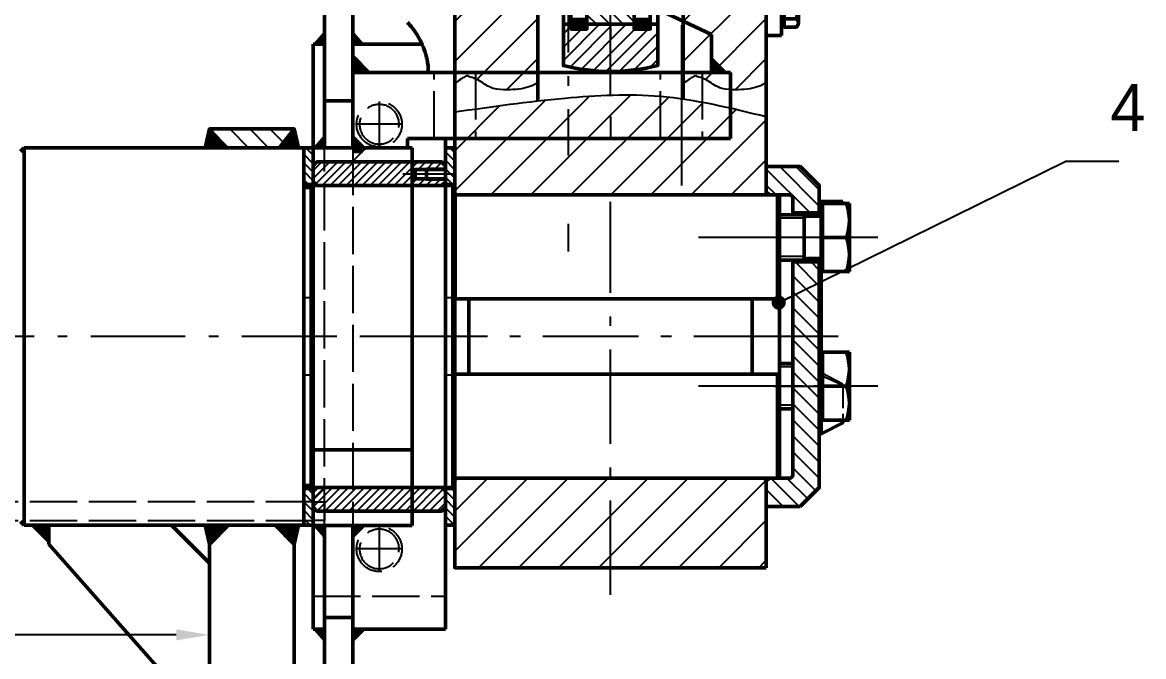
# Model space of a CAD drawing. Extents: x 0 to 5945, y 0 to 4205.
# Drawn here: x 1743 to 2337, y 2019 to 2355 of the extents above; entities that cross this region are included whole.
import ezdxf

# ---------------------------------------------------------------- set-up
doc = ezdxf.new("R2010")
doc.units = 0
doc.header["$LTSCALE"] = 5
for name, pattern in [('CENTER', [16, 10, -2.5, 1, -2.5]), ('CENTER2', [8, 5, -1.25, 0.5, -1.25]), ('DASHED', [6.25, 5, -1.25]), ('DASHED2', [3.1, 2.5, -0.6])]:
    doc.linetypes.add(name, pattern=pattern)
doc.layers.get('0').update_dxf_attribs({"color": 4, "linetype": 'CONTINUOUS', "lineweight": 50})
doc.layers.get('Defpoints').update_dxf_attribs({"linetype": 'CONTINUOUS'})
for name, color, linetype, lineweight in [('1', 4, 'CONTINUOUS', 50), ('3', 7, 'DASHED', 25), ('3A', 7, 'DASHED2', 25), ('4', 7, 'CONTINUOUS', 25), ('5', 7, 'CONTINUOUS', 25), ('7', 2, 'CENTER', 25), ('7A', 2, 'CENTER2', 25), ('8', 7, 'CONTINUOUS', 25)]:
    doc.layers.add(name, color=color, linetype=linetype, lineweight=lineweight)
doc.styles.get("Standard").update_dxf_attribs({"font": 'bgdx.shx', "bigfont": 'bghzdx.shx'})
doc.dimstyles.new('GEN-ISO', dxfattribs={"dimscale": 5, "dimtxt": 3.5, "dimasz": 3.5, "dimexe": 2, "dimexo": 0, "dimgap": 1.6, "dimtad": 1, "dimdec": 3, "dimzin": 9, "dimdsep": 46, "dimtxsty": 'Standard', "dimcen": 0, "dimclrd": 256, "dimclre": 256, "dimclrt": 3, "dimadec": 0, "dimazin": 2, "dimtp": 0.1, "dimtm": 0.1, "dimtfac": 0.71, "dimtdec": 3, "dimtmove": 0, "dimatfit": 3, "dimfxl": 0, "dimtzin": 9, "dimlwd": -1, "dimlwe": -1, "dimarcsym": 0})
doc.dimstyles.new('GEN-ISO$7', dxfattribs={"dimscale": 5, "dimtxt": 5, "dimasz": 1.5, "dimexe": 2, "dimexo": 0, "dimgap": 1.6, "dimtad": 1, "dimdec": 3, "dimzin": 9, "dimdsep": 46, "dimtxsty": 'Standard', "dimcen": 0, "dimclrd": 256, "dimclre": 256, "dimclrt": 4, "dimadec": 0, "dimazin": 2, "dimtp": 0.1, "dimtm": 0.1, "dimtfac": 0.71, "dimtdec": 3, "dimtmove": 0, "dimatfit": 3, "dimldrblk": 'DOT', "dimfxl": 0, "dimtzin": 9, "dimlwd": -1, "dimlwe": -1, "dimarcsym": 0})

# ---------------------------------------------------------------- blocks, each defined once
blk = doc.blocks.new('_Dot')
at = {"color": 0, "linetype": 'ByBlock', "lineweight": -2}
blk.add_line((-0.5, 0), (-1, 0), dxfattribs=at)
at = {"color": 0, "linetype": 'ByBlock', "const_width": 0.5}
blk.add_lwpolyline([(-0.25, 0, 1), (0.25, 0, 1)], format="xyb", close=True, dxfattribs=at)
blk = doc.blocks.new('*D18')
at = {"layer": '5'}
for p, q in [((551.8, 2037.72), (551.8, 2020.98)), ((1841.8, 2037.72), (1841.8, 2020.98)), ((1824.3, 2030.98), (569.3, 2030.98))]:
    blk.add_line(p, q, dxfattribs=at)
for points in [[(569.3, 2033.9), (569.3, 2028.07), (551.8, 2030.98)], [(1824.3, 2033.9), (1824.3, 2028.07), (1841.8, 2030.98)]]:
    blk.add_solid(points, dxfattribs=at)
at = {"layer": 'Defpoints', "color": 0}
for p in [(551.8, 2037.72), (1841.8, 2037.72), (551.8, 2030.98)]:
    blk.add_point(p, dxfattribs=at)
at = {"layer": '5', "color": 3, "insert": (1235.64, 2047.73), "char_height": 17.5, "attachment_point": 5}
blk.add_mtext('1290', dxfattribs=at)
blk = doc.blocks.new('*X282')
at = {"layer": '8', "lineweight": 25}
for p, q in [((-10.56, 78.18), (10.3, 99.04)), ((1.81, 99.04), (-10.56, 86.67)), ((17.44, 97.7), (-5.72, 74.54)), ((12.27, 84.04), (17.44, 89.21)), ((2.77, 74.54), (3.44, 75.21)), ((2.22, 48.54), (-10.56, 35.75)), ((-10.56, 44.24), (-6.26, 48.54)), ((-10.56, 27.27), (3.44, 41.27)), ((3.44, 32.78), (-10.56, 18.78)), ((-10.56, 10.3), (3.44, 24.3)), ((3.44, 15.81), (-10.56, 1.81)), ((-10.56, -6.67), (3.44, 7.33)), ((3.44, -1.16), (-10.56, -15.16)), ((-10.56, -23.64), (3.44, -9.64)), ((3.44, -18.13), (-10.56, -32.13)), ((-10.56, -40.61), (3.44, -26.61)), ((3.44, -35.1), (-10.56, -49.1)), ((-10.56, -57.58), (3.44, -43.58)), ((3.44, -52.07), (-10.56, -66.07)), ((-8.77, -72.76), (3.44, -60.55)), ((6.52, -65.96), (-4.52, -77)), ((0, -80.96), (15, -65.96)), ((17.44, -72.01), (8.49, -80.96)), ((16.97, -80.96), (17.44, -80.49))]:
    blk.add_line(p, q, dxfattribs=at)
blk = doc.blocks.new('643_Ss')
at = {"layer": '1'}
for p, q in [((18, 166.6), (18, 165)), ((18, 15), (18, 13.4))]:
    blk.add_line(p, q, dxfattribs=at)
for points in [[(-10, 153.688101), (-10, 170), (0, 180), (18, 180), (18, 166.6), (16.4, 165), (5.6, 165, 0.4142135624), (4, 163.4), (4, 154.5, 0.4142135624)], [(4, 130.5), (4, 16.6, 0.4142135624), (5.6, 15), (16.4, 15), (18, 13.4), (18, 0), (0, 0)]]:
    blk.add_lwpolyline(points, format="xyb", dxfattribs=at)
for points in [[(-10, 155.5), (-10, 153.688101)], [(4, 154.5), (4, 155.5), (-10, 155.5)], [(-10, 131.311899), (-10, 129.5), (4, 129.5), (4, 130.5)], [(0, 0), (-10, 10), (-10, 131.311899)]]:
    blk.add_lwpolyline(points, dxfattribs=at)
at = {"layer": '7', "flags": 128}
for points in [[(-20, 142.5), (-10, 142.5), (4, 142.5), (14, 142.5)], [(-20, 90), (-10, 90), (18, 90), (28, 90)], [(14, 63.75), (4, 63.75), (-10, 63.75), (-20, 63.75)]]:
    blk.add_lwpolyline(points, dxfattribs=at)
at = {"layer": '8'}
blk.add_blockref('*X282', (0.561375, 80.960708), dxfattribs=at)
blk = doc.blocks.new('6kt-schr-N24x50-S2')
at = {"layer": '1'}
for p, q in [((-15, -18), (-15, 18)), ((-0.8, 18), (-15, 18)), ((-0.8, 16.6), (-0.8, 18)), ((-0.8, -16.6), (-0.8, 16.6)), ((-0.8, 16.6), (0, 16.6)), ((0, 16.6), (0, 11.19)), ((15, 12), (22, 12)), ((0, 11.19), (0, -11.19)), ((-13.39, 0), (-0.8, 0)), ((0, -11.19), (0, -16.6)), ((-0.8, -18), (-0.8, -16.6)), ((-0.8, -16.6), (0, -16.6)), ((15, -12), (22, -12)), ((-0.8, -18), (-15, -18))]:
    blk.add_line(p, q, dxfattribs=at)
for centre in [(10.95, 9), (10.95, -9)]:
    blk.add_arc(centre, 25.95, 159.70545, 200.29455, dxfattribs=at)
at = {"layer": '4'}
for p, q in [((15, 10.16), (22, 10.16)), ((15, -10.16), (22, -10.16))]:
    blk.add_line(p, q, dxfattribs=at)
at = {"layer": '7A'}
blk.add_line((-30, 0), (65, 0), dxfattribs=at)
blk = doc.blocks.new('22107644-S1')
at = {"layer": '8'}
h = blk.add_hatch(dxfattribs=at)
h.set_pattern_fill('_USER', color=256, angle=405, style=0, pattern_type=0)
h.set_pattern_definition([(45, (3461.5838, -3128.5442), (-0.70710678, 0.70710678), [])])
h.paths.add_polyline_path([(-19, 0), (-19, -12.5), (-18, -12.5), (-18, -1), (-13, -1), (-13, 0)])
h.paths.add_polyline_path([(13, 0), (13, -1), (73.15, -1), (72.7, 0), (72.2, 0)])
h.paths.add_polyline_path([(72.7, 0), (73.15, -1), (104, -1), (104, 0)])
at = {"layer": '1'}
for p, q in [((-13, 0), (-13, -1)), ((13, 0), (13, -1))]:
    blk.add_line(p, q, dxfattribs=at)
for points in [[(-19, -12.5), (-19, 0), (-11.19, 0)], [(11.19, 0), (72.2, 0)], [(96.75, -12.5), (98.21, -12.5), (104, -1), (104, 0), (72.2, 0)], [(104, -1), (-18, -1), (-18, -12.5), (-19, -12.5)]]:
    blk.add_lwpolyline(points, dxfattribs=at)
at = {"layer": '3A'}
for points in [[(72.7, 0), (78.29, -12.5), (77.79, -12.5), (71.7, -1)], [(78.04, -12.5), (96.75, -12.5)]]:
    blk.add_lwpolyline(points, dxfattribs=at)
blk = doc.blocks.new('6kt-schr-N24x50-S1')
at = {"layer": '1'}
for p, q in [((-15, -18), (-15, 18)), ((-0.8, 18), (-15, 18)), ((-0.8, 16.6), (-0.8, 18)), ((-0.8, -16.6), (-0.8, 16.6)), ((-0.8, 16.6), (0, 16.6)), ((0, 16.6), (0, 11.19)), ((9, 12), (7.16, 11.19)), ((9, -12), (9, 12)), ((9, 12), (22, 12)), ((0, 11.19), (0, -11.19)), ((0, 11.19), (7.16, 11.19)), ((-13.39, 0), (-0.8, 0)), ((0, -11.19), (7.16, -11.19)), ((0, -11.19), (0, -16.6)), ((9, -12), (7.16, -11.19)), ((-0.8, -18), (-0.8, -16.6)), ((-0.8, -16.6), (0, -16.6)), ((9, -12), (22, -12)), ((-0.8, -18), (-15, -18))]:
    blk.add_line(p, q, dxfattribs=at)
for centre in [(10.95, 9), (10.95, -9)]:
    blk.add_arc(centre, 25.95, 159.70545, 200.29455, dxfattribs=at)
at = {"layer": '4'}
for p, q in [((9, 10.16), (7.16, 11.19)), ((9, 10.16), (22, 10.16)), ((9, -10.16), (7.16, -11.19)), ((9, -10.16), (22, -10.16))]:
    blk.add_line(p, q, dxfattribs=at)
at = {"layer": '7A'}
blk.add_line((-30, 0), (65, 0), dxfattribs=at)
blk = doc.blocks.new('*X278')
at = {"layer": '8', "lineweight": 25}
for p, q in [((-26.281875, 5.5375), (-9.741875, 22.0775)), ((11.473125, 22.0775), (-20.816875, -10.2075)), ((-11.316875, -21.9225), (23.393125, 12.7875)), ((23.393125, -8.4275), (9.898125, -21.9225))]:
    blk.add_line(p, q, dxfattribs=at)
blk = doc.blocks.new('*X279')
at = {"layer": '8', "lineweight": 25}
for p, q in [((3.07, 24.28), (-16.14, 5.07)), ((-16.14, -16.14), (13.86, 13.86)), ((13.86, -7.35), (1.49, -19.72))]:
    blk.add_line(p, q, dxfattribs=at)
blk = doc.blocks.new('*X280')
at = {"layer": '8', "lineweight": 25}
for p, q in [((-1.12, 20.1), (-14.05, 7.17)), ((-14.05, -14.05), (15.95, 15.95)), ((15.95, -5.26), (-2.69, -23.9))]:
    blk.add_line(p, q, dxfattribs=at)
blk = doc.blocks.new('640_d')
at = {"layer": '8'}
h = blk.add_hatch(dxfattribs=at)
h.set_pattern_fill('_USER', color=256, scale=15, angle=45, style=0, pattern_type=0)
h.set_pattern_definition([(45, (-2833.384, -4167.209), (-10.6066, 10.6066), [])])
h.paths.add_polyline_path([(-225, 45.5), (-272.5, 45.5), (-272.5, -37), (-226, -37), (-225, -36)])
h.paths.add_polyline_path([(-225, 127), (-226, 128), (-272.5, 128), (-272.5, 45.5), (-225, 45.5)])
edge = h.paths.add_edge_path()
edge.add_line((-75, -36), (-74, -37))
edge.add_line((-74, -37), (-31.2, -37))
edge.add_spline(control_points=[(-31.2, -37), (-28.43, -17.6), (-23.29, 18.42), (-20.46, 74.33), (-29.07, 109.38), (-33.65, 128)], knot_values=[0, 0, 0, 0, 58.844467, 109.287314, 166.492761, 166.492761, 166.492761, 166.492761], degree=3, periodic=0)
edge.add_line((-33.65, 128), (-74, 128))
edge.add_line((-74, 128), (-75, 127))
edge.add_line((-75, 127), (-75, -36))
at = {"layer": '1'}
blk.add_line((30.4, -36), (90.4, -36), dxfattribs=at)
at = {"layer": '1', "flags": 128}
for points in [[(-272.5, 128), (-225, 128)], [(-225, -37), (-272.5, -37), (-272.5, 128)], [(-226, 128), (-225, 127), (-225, -36), (-226, -37)], [(-75, 128), (30.4, 128)], [(-75, 127), (-75, -36), (-74, -37)], [(30.4, 84), (30.4, 127), (29.4, 128)], [(90.4, 84), (90.4, 127), (91.4, 128)], [(90.4, 128), (120.4, 128), (120.4, 84), (90.4, 84)], [(30.4, 84), (-24.3, 84)], [(90.4, 7), (120.4, 7), (120.4, -37), (90.4, -37), (-75, -37)], [(-25.34, 7), (30.4, 7)], [(30.4, 7), (30.4, -36), (29.4, -37)], [(90.4, 7), (90.4, -36), (91.4, -37)]]:
    blk.add_lwpolyline(points, dxfattribs=at)
at = {"layer": '3', "flags": 128}
blk.add_lwpolyline([(-75, 127), (-74, 128)], dxfattribs=at)
at = {"layer": '4'}
for points in [[(-15.24, 128, 0.043834), (-16.37, 126.36, 0.035329), (-17.33, 124.36, 0.028643), (-18.11, 122.02, 0.02363), (-18.7, 119.36, 0.037161), (-19.26, 113.26, 0.029), (-19, 106.33, 0.060111), (-17.8, 102.47, 0.054043), (-15.66, 98.8, -0.108642), (-12.31, 91.28, -0.042361), (-12.21, 91.26, -0.050866), (-12.13, 91.22, -0.115389), (-12, 91.1, -0.053298), (-11.96, 91.02, -0.045232), (-11.93, 90.93, -0.036651), (-11.92, 90.82, -0.029168), (-11.92, 90.7, -0.023209), (-11.94, 90.57, -0.018633), (-11.97, 90.42, -0.027656), (-12.07, 90.08, -0.019297), (-12.23, 89.69, -0.01415), (-12.44, 89.24, -0.019362), (-13.04, 88.2, -0.012733), (-13.85, 86.97, -0.016179), (-16.08, 84)], [(-15.24, 7, 0.043834), (-16.37, 5.36, 0.035329), (-17.33, 3.36, 0.028643), (-18.11, 1.02, 0.02363), (-18.7, -1.64, 0.037161), (-19.26, -7.74, 0.029), (-19, -14.67, 0.060111), (-17.8, -18.53, 0.054043), (-15.66, -22.2, -0.108642), (-12.31, -29.72, -0.042361), (-12.21, -29.74, -0.050866), (-12.13, -29.78, -0.115389), (-12, -29.9, -0.053298), (-11.96, -29.98, -0.045232), (-11.93, -30.07, -0.036651), (-11.92, -30.18, -0.029168), (-11.92, -30.3, -0.023209), (-11.94, -30.43, -0.018633), (-11.97, -30.58, -0.027656), (-12.07, -30.92, -0.019297), (-12.23, -31.31, -0.01415), (-12.44, -31.76, -0.019362), (-13.04, -32.8, -0.012733), (-13.85, -34.03, -0.016179), (-16.08, -37)]]:
    blk.add_lwpolyline(points, format="xyb", dxfattribs=at)
at = {"layer": '4', "flags": 128}
for points in [[(91.4, 128), (120.4, 128), (120.4, 84), (90.4, 84), (90.4, 127), (91.4, 128)], [(91.4, -37), (90.4, -36), (90.4, 7), (120.4, 7), (120.4, -37), (91.4, -37)]]:
    blk.add_lwpolyline(points, dxfattribs=at)
at = {"layer": '4'}
blk.add_spline([(-33.65, 128), (-22.87, 71.82), (-23.85, 21.39), (-31.2, -37)], degree=3, dxfattribs=at)
at = {"layer": '7'}
for p, q in [((-150, 139.64), (-150, -45.23)), ((24.4, 81.26), (24.4, 131.11)), ((60.4, 63.67), (60.4, 132.92)), ((-286.87, 45.5), (-78.61, 45.5)), ((-33.37, 45.5), (-45.6, 45.5)), ((-22.6, 45.5), (129.68, 45.5)), ((60.4, 13.05), (60.4, -42.53)), ((24.4, 9.75), (24.4, -40.11))]:
    blk.add_line(p, q, dxfattribs=at)
at = {"layer": '8'}
for name, p in [('*X278', (7.01, 105.92)), ('*X280', (104.45, 107.9)), ('*X278', (7.01, -15.08)), ('*X279', (106.55, -17.28))]:
    blk.add_blockref(name, p, dxfattribs=at)
blk = doc.blocks.new('639_Ss')
at = {"layer": '8'}
h = blk.add_hatch(dxfattribs=at)
h.set_pattern_fill('ANSI31', color=256, style=0)
h.set_pattern_definition([(45, (-2673.57, -3233.2633), (-2.245064, 2.245064), [])])
h.paths.add_polyline_path([(0, 100), (-5, 100), (-5, 80.50005), (0, 80.50005)])
h.paths.add_polyline_path([(0, -80.49995), (-5, -80.49995), (-5, -100), (0, -100)])
at = {"layer": '1'}
for p, q in [((-5, 80.50005), (0, 80.50005)), ((-5, -80.49995), (0, -80.49995)), ((0, -100), (-5, -100))]:
    blk.add_line(p, q, dxfattribs=at)
at = {"layer": '1', "flags": 128}
for points in [[(0, 80.00005), (0, 100), (-5, 100), (-5, 80.00005)], [(-5, -79.99995), (-5, -100)], [(0, -100), (0, -79.99995)]]:
    blk.add_lwpolyline(points, dxfattribs=at)
at = {"layer": '3'}
for p, q in [((-5, 20.50005), (0, 20.50005)), ((-5, -20.49995), (0, -20.49995))]:
    blk.add_line(p, q, dxfattribs=at)
at = {"layer": '7'}
blk.add_line((-8.257, 0), (2.78, 0), dxfattribs=at)
blk = doc.blocks.new('Achsh-30x8-S')
at = {"layer": '1'}
for p, q in [((9, 8.36), (8, 8.36)), ((15.87, 6.01), (15.02, 6.01)), ((17, -8.23), (17, 7.15)), ((9.5, -8.36), (8, -8.36)), ((15.87, -6.01), (9.5, -6.01))]:
    blk.add_line(p, q, dxfattribs=at)
at = {"layer": '1', "flags": 128}
blk.add_lwpolyline([(8, -15), (0, -15), (0, -6), (0, 15), (8, 15)], close=True, dxfattribs=at)
blk.add_lwpolyline([(9.5, 6), (9.5, -10.45), (15.87, -10.45, 0.510807), (15.87, -6.01, 0.189003), (15.87, 6.01, 0.118881), (16.7, 6.98)], format="xyb", dxfattribs=at)
at = {"layer": '7A'}
blk.add_line((24.18, 0), (-43.44, 0), dxfattribs=at)
blk = doc.blocks.new('*X269')
at = {"layer": '8', "lineweight": 50}
for p, q in [((-7.47, 4.38), (4.04, 4.38)), ((3.85, 3.5), (-6.6, 3.5)), ((-5.72, 2.63), (3.66, 2.63)), ((3.47, 1.75), (-4.85, 1.75)), ((-3.97, 0.88), (3.29, 0.88)), ((3.1, 0), (-3.1, 0)), ((-2.22, -0.87), (2.91, -0.87)), ((2.72, -1.75), (-1.35, -1.75)), ((-0.47, -2.62), (2.54, -2.62)), ((2.35, -3.5), (0.4, -3.5)), ((1.28, -4.38), (2.16, -4.38))]:
    blk.add_line(p, q, dxfattribs=at)
blk = doc.blocks.new('*X270')
at = {"layer": '8', "lineweight": 50}
for p, q in [((-4.04, 4.38), (7.47, 4.38)), ((6.6, 3.5), (-3.85, 3.5)), ((-3.66, 2.63), (5.72, 2.63)), ((4.85, 1.75), (-3.47, 1.75)), ((-3.29, 0.88), (3.97, 0.88)), ((3.1, 0), (-3.1, 0)), ((-2.91, -0.87), (2.22, -0.87)), ((1.35, -1.75), (-2.72, -1.75)), ((-2.54, -2.62), (0.47, -2.62)), ((-0.4, -3.5), (-2.35, -3.5)), ((-2.16, -4.38), (-1.28, -4.38))]:
    blk.add_line(p, q, dxfattribs=at)
blk = doc.blocks.new('*X268')
at = {"layer": '8', "lineweight": 50}
for p, q in [((2.48, 0), (-2.48, 0)), ((-1.78, 0.88), (2.29, 0.88)), ((2.11, 1.75), (-1.08, 1.75)), ((-0.38, 2.63), (1.92, 2.63)), ((1.73, 3.5), (0.32, 3.5)), ((1.02, 4.38), (1.54, 4.38)), ((-5.98, -4.38), (3.42, -4.38)), ((3.23, -3.5), (-5.28, -3.5)), ((-4.58, -2.62), (3.05, -2.62)), ((2.86, -1.75), (-3.88, -1.75)), ((-3.18, -0.87), (2.67, -0.87))]:
    blk.add_line(p, q, dxfattribs=at)
blk = doc.blocks.new('*X266')
at = {"layer": '8', "lineweight": 25}
for p, q in [((-19.34, 1.88), (-16.98, 4.24)), ((-6.37, 4.24), (-16.37, -5.76)), ((-5.76, -5.76), (4.24, 4.24)), ((14.84, 4.24), (4.84, -5.76)), ((15.45, -5.76), (25.45, 4.24))]:
    blk.add_line(p, q, dxfattribs=at)
blk = doc.blocks.new('*X267')
at = {"layer": '8', "lineweight": 50}
for p, q in [((2.48, 0), (-2.48, 0)), ((-2.29, 0.88), (1.78, 0.88)), ((1.08, 1.75), (-2.11, 1.75)), ((-1.92, 2.63), (0.38, 2.63)), ((-0.32, 3.5), (-1.73, 3.5)), ((-1.54, 4.38), (-1.02, 4.38)), ((-3.42, -4.38), (5.98, -4.38)), ((5.28, -3.5), (-3.23, -3.5)), ((-3.05, -2.62), (4.58, -2.62)), ((3.88, -1.75), (-2.86, -1.75)), ((-2.67, -0.87), (3.18, -0.87))]:
    blk.add_line(p, q, dxfattribs=at)
blk = doc.blocks.new('*X271')
at = {"layer": '8', "lineweight": 50}
for p, q in [((5.95, 3.94), (-2.01, 3.94)), ((-2.01, 3.06), (5.08, 3.06)), ((4.2, 2.19), (-2.01, 2.19)), ((-2.01, 1.31), (3.33, 1.31)), ((2.45, 0.44), (-2.01, 0.44)), ((-2.01, -0.44), (1.58, -0.44)), ((0.7, -1.31), (-2.01, -1.31)), ((-2.01, -2.19), (-0.17, -2.19)), ((-1.05, -3.06), (-2.01, -3.06)), ((-2.01, -3.94), (-1.92, -3.94))]:
    blk.add_line(p, q, dxfattribs=at)
blk = doc.blocks.new('22107628-Sst')
at = {"layer": '1'}
for p, q in [((452, 100), (600, 100)), ((452, 80), (452, 100)), ((600, -100), (600, 100)), ((600, 100), (602, 98)), ((372, 79), (373, 80)), ((372, 75.6), (372, 79)), ((373, 80), (448, 80)), ((449, 79), (451, 79)), ((200, 74), (201, 75)), ((200, 0), (200, 74)), ((201, 20), (201, 75)), ((201, 75), (371.4, 75)), ((200, -74), (200, 0)), ((201, -75), (201, -20)), ((201, -75), (200, -74)), ((371.4, -75), (201, -75)), ((372, -79), (372, -75.6)), ((373, -80), (372, -79)), ((448, -80), (373, -80)), ((451, -79), (449, -79)), ((452, -100), (452, -80)), ((600, -100), (452, -100)), ((457, -110), (467, -100)), ((467, -100), (492, -100)), ((492, -100), (502, -110)), ((502, -120), (522, -100)), ((587, -100), (522, -100)), ((587, -110), (587, -100)), ((595.48, -100), (587, -108.49)), ((602, -98), (600, -100)), ((457, -340.72), (457, -110)), ((502, -110), (502, -334.04)), ((512, -194.98), (587, -110))]:
    blk.add_line(p, q, dxfattribs=at)
at = {"layer": '1', "flags": 128}
for points in [[(465, 100), (457, 110), (454.86, 100)], [(494, 100), (502, 110), (504.14, 100)], [(373, -80), (373, 0), (373, 80)], [(448, 80), (448, 0), (448, -80)], [(452, 80), (452, 0), (452, -80)], [(372, 75), (372, 0), (372, -75)], [(200, 20), (372, 20), (372, -20), (200, -20)]]:
    blk.add_lwpolyline(points, dxfattribs=at)
for points in [[(457, 110), (502, 110), (502, 100), (457, 100)], [(467, -100), (457, -110), (454.86, -100)], [(492, -100), (502, -110), (504.14, -100)]]:
    blk.add_lwpolyline(points, close=True, dxfattribs=at)
at = {"layer": '1'}
for centre, radius, start, end in [((449, 80), 1, 179.98256, 270.02185), ((451, 80), 1, 270.01442, 0.01442), ((371.4, 75.6), 0.6, 270, 0), ((371.4, -75.6), 0.6, 0, 90), ((449, -80), 1, 89.98093, 179.98095), ((451, -80), 1, 359.9828, 89.99856)]:
    blk.add_arc(centre, radius, start, end, dxfattribs=at)
at = {"layer": '4'}
for p, q in [((371.4, 75), (371.4, 20)), ((371.4, -75), (371.4, -20))]:
    blk.add_line(p, q, dxfattribs=at)
at = {"layer": '7'}
blk.add_line((194.73, 0), (1147, 0), dxfattribs=at)
at = {"layer": '7', "flags": 128}
for points in [[(187.5, 52.5), (200, 52.5), (249.45, 52.5)], [(187.5, -26.25), (200, -26.25), (249.89, -26.25)]]:
    blk.add_lwpolyline(points, dxfattribs=at)
at = {"layer": '8'}
for name, p in [('*X267', (458.43, 105.11)), ('*X266', (476.34, 105.76)), ('*X268', (500.57, 105.11)), ('*X270', (459.01, -104.89)), ('*X269', (499.99, -104.89)), ('*X271', (589.01, -104.46))]:
    blk.add_blockref(name, p, dxfattribs=at)
blk = doc.blocks.new('22107569-St')
at = {"layer": '1'}
blk.add_lwpolyline([(-932.5, 19.27), (-932.5, -20.73), (-782.5, -20.73), (-782.5, 19.27)], close=True, dxfattribs=at)
for name, p, rotation in [('640_d', (-812, 149.27), 90), ('22107644-S1', (-968, 51.77), 270)]:
    blk.add_blockref(name, p, dxfattribs=dict(rotation=rotation))
at = {"xscale": -1}
blk.add_blockref('Achsh-30x8-S', (-940, 173.67), dxfattribs=at)
for name, p in [('22107628-Sst', (-1147, -0.73)), ('643_Ss', (-958, -90.73)), ('6kt-schr-N24x50-S1', (-969, 51.77)), ('6kt-schr-N24x50-S2', (-969, -26.98))]:
    blk.add_blockref(name, p)
at = {"layer": '1'}
for p in [(-770, -0.73), (-695, -0.73)]:
    blk.add_blockref('639_Ss', p, dxfattribs=at)
blk = doc.blocks.new('*X181')
at = {"layer": '8', "lineweight": 25}
for p, q in [((-29.09, 6.14), (-25.18, 2.23)), ((-20.93, 2.23), (-24.93, 6.23)), ((-20.69, 6.23), (-16.69, 2.23)), ((-3.95, -6.27), (-16.45, 6.23)), ((-12.21, 6.23), (0.29, -6.27)), ((4.54, -6.27), (-7.96, 6.23)), ((-3.72, 6.23), (8.78, -6.27)), ((13.02, -6.27), (0.52, 6.23)), ((4.77, 6.23), (17.27, -6.27)), ((21.51, -6.27), (9.01, 6.23)), ((13.25, 6.23), (25.75, -6.27)), ((29.99, -6.27), (17.49, 6.23)), ((21.74, 6.23), (34.24, -6.27)), ((37.74, -5.53), (25.98, 6.23)), ((30.22, 6.23), (39, -2.55)), ((39, 1.69), (34.46, 6.23)), ((-29.42, 2.23), (-31, 3.81)), ((-28.66, -2.77), (-25.16, -6.27)), ((-20.92, -6.27), (-24.42, -2.77)), ((-20.18, -2.77), (-16.68, -6.27)), ((-12.43, -6.27), (-15.93, -2.77)), ((-13.79, -0.67), (-8.19, -6.27))]:
    blk.add_line(p, q, dxfattribs=at)
blk = doc.blocks.new('*X182')
at = {"layer": '8', "lineweight": 25}
for p, q in [((-17.19, -6.14), (-29.69, 6.36)), ((-25.45, 6.36), (-12.95, -6.14)), ((-8.71, -6.14), (-21.21, 6.36)), ((-16.97, 6.36), (-4.47, -6.14)), ((-0.22, -6.14), (-12.72, 6.36)), ((-8.48, 6.36), (4.02, -6.14)), ((8.26, -6.14), (-4.24, 6.36)), ((0, 6.36), (12.5, -6.14)), ((16.75, -6.14), (4.25, 6.36)), ((8.49, 6.36), (20.99, -6.14)), ((25.23, -6.14), (12.73, 6.36)), ((16.97, 6.36), (29.47, -6.14)), ((33.7, -6.12), (21.22, 6.36)), ((25.46, 6.36), (35.68, -3.86)), ((35.68, 0.38), (29.7, 6.36)), ((-25.68, -6.14), (-34.32, 2.5)), ((-33.13, 5.55), (-21.44, -6.14)), ((-34.32, -1.75), (-29.92, -6.14))]:
    blk.add_line(p, q, dxfattribs=at)
blk = doc.blocks.new('22107570-Vs')
at = {"layer": '1'}
for p, q in [((10, 89), (10, 83)), ((16, 88.5), (16, 83.5))]:
    blk.add_line(p, q, dxfattribs=at)
at = {"layer": '1', "flags": 128}
for points in [[(2, 80), (0, 82), (0, 90.5), (2, 92.5), (68, 92.5), (70, 90.5), (70, 82), (68, 80)], [(2, -80), (0, -82), (0, -90.5), (2, -92.5), (68, -92.5), (70, -90.5), (70, -82), (68, -80)]]:
    blk.add_lwpolyline(points, close=True, dxfattribs=at)
blk.add_lwpolyline([(0, 88.5), (16, 88.5), (17.44, 86), (16, 83.5), (0, 83.5)], dxfattribs=at)
at = {"layer": '4'}
for p, q in [((0, 89), (10, 89)), ((10, 83), (0, 83))]:
    blk.add_line(p, q, dxfattribs=at)
at = {"layer": '7', "flags": 128}
for points in [[(-5, 86), (0, 86), (17.44, 86), (22.44, 86)], [(-5, 0), (0, 0), (70, 0), (75, 0)]]:
    blk.add_lwpolyline(points, dxfattribs=at)
at = {"layer": '8'}
for name, p in [('*X181', (31, 86.27)), ('*X182', (34.32, -86.36))]:
    blk.add_blockref(name, p, dxfattribs=at)
blk = doc.blocks.new('*X195')
at = {"layer": '8', "lineweight": 50}
for p, q in [((-4.25, 1.75), (4.25, 1.75)), ((4.25, 0), (-4.25, 0)), ((-4.25, -1.75), (4.25, -1.75))]:
    blk.add_line(p, q, dxfattribs=at)
blk = doc.blocks.new('*X196')
at = {"layer": '8', "lineweight": 50}
for p, q in [((-4.25, 1.75), (4.25, 1.75)), ((4.25, 0), (-4.25, 0)), ((-4.25, -1.75), (4.25, -1.75))]:
    blk.add_line(p, q, dxfattribs=at)
blk = doc.blocks.new('*X197')
at = {"layer": '8', "lineweight": 25}
for p, q in [((-12.23, -1.62), (-7.56, 3.05)), ((-1.11, 2.42), (-6.47, -2.93)), ((0.6, -2.93), (6.32, 2.79)), ((12.77, 2.16), (7.67, -2.93))]:
    blk.add_line(p, q, dxfattribs=at)
blk = doc.blocks.new('*X199')
at = {"layer": '8', "lineweight": 25}
for p, q in [((-23.49, 6.78), (-3.15, -13.56)), ((-19.49, 9.85), (-20.97, 11.33)), ((4, -13.64), (-18.47, 8.83)), ((-11.4, 8.83), (10.68, -13.25)), ((16.97, -12.47), (-6.83, 11.33)), ((0.24, 11.33), (22.92, -11.35)), ((26.51, -7.87), (7.31, 11.33)), ((16.89, 8.83), (26.51, -0.8)), ((26.51, 6.27), (22.51, 10.27)), ((-10.88, -12.9), (-23.49, -0.29)), ((-23.49, -7.37), (-19.39, -11.46))]:
    blk.add_line(p, q, dxfattribs=at)
blk = doc.blocks.new('22107641-D')
at = {"layer": '1'}
for p, q in [((-3, -1030.59), (-7, -1030.59)), ((30.5, -1030.59), (5.5, -1030.59)), ((43, -1030.59), (39, -1030.59))]:
    blk.add_line(p, q, dxfattribs=at)
at = {"layer": '1', "flags": 128}
for points in [[(5.5, -1023.23), (5.5, -1033.09), (-3, -1033.09), (-3, -1019.24)], [(39, -1019.24), (39, -1033.09), (30.5, -1033.09), (30.5, -1023.23)], [(5.5, -1028.09), (-3, -1028.09), (-3, -1033.09), (5.5, -1033.09), (5.5, -1028.09)], [(39, -1028.09), (30.5, -1028.09), (30.5, -1033.09), (39, -1033.09), (39, -1028.09)]]:
    blk.add_lwpolyline(points, dxfattribs=at)
blk.add_lwpolyline([(-7, -1025.59), (-7, -1052.42, 0.127017), (43, -1052.42), (43, -1025.59)], format="xyb", dxfattribs=at)
at = {"layer": '4'}
blk.add_line((30.5, -1032.77), (30.5, -1025.76), dxfattribs=at)
at = {"layer": '7', "flags": 128}
for points in [[(18, -90), (18, -115), (18, -1015.76), (18, -1040.76)], [(18, -1040.76), (18, -1015.76), (18, -115), (18, -90)]]:
    blk.add_lwpolyline(points, dxfattribs=at)
at = {"layer": '8'}
for name, p in [('*X197', (17.73, -1027.66)), ('*X199', (16.49, -1041.92)), ('*X196', (1.25, -1030.17)), ('*X195', (34.75, -1030.17))]:
    blk.add_blockref(name, p, dxfattribs=at)
blk = doc.blocks.new('22107563B1-S1')
at = {"layer": '1'}
for p, q in [((-721, -1316), (-721, -197)), ((-706, -1161), (-706, -1316)), ((-750, -1180), (-911, -1256)), ((-911, -1256), (-911, -1276)), ((-721, -1255.34), (-726, -1261)), ((-721, -1261), (-721, -1255.34)), ((-706, -1255.34), (-701, -1261)), ((-706, -1261), (-706, -1255.34)), ((-757.08, -1261), (-721, -1261)), ((-726, -1261), (-721, -1261)), ((-701, -1261), (-706, -1261)), ((-705, -1261), (-700, -1261)), ((-700, -1261), (-700, -1323.5)), ((-918.07, -1276), (-911, -1268.93)), ((-911, -1268.93), (-911, -1276)), ((-729.49, -1276), (-721, -1267.51)), ((-921, -1311), (-921, -1276)), ((-921, -1276), (-750, -1276)), ((-911, -1276), (-918.07, -1276)), ((-911, -1276), (-761, -1276)), ((-750, -1276), (-721, -1276)), ((-721, -1276), (-721, -1316)), ((-706, -1291), (-721, -1291)), ((-750, -1311), (-921, -1311)), ((-770, -1323.5), (-770, -1311)), ((-750, -1316), (-750, -1311)), ((-721, -1310.34), (-726.66, -1316)), ((-706, -1310.34), (-701, -1316)), ((-706, -1316), (-706, -1310.34)), ((-700, -1316), (-752.5, -1316)), ((-752.5, -1316), (-752.5, -1516)), ((-721, -1316), (-750, -1316)), ((-701, -1316), (-706, -1316)), ((-700, -1516), (-700, -1316)), ((-770, -1508.5), (-770, -1323.5)), ((-752.5, -1476), (-700, -1476)), ((-770, -1571), (-770, -1508.5)), ((-700, -1508.5), (-700, -1571)), ((-752.5, -1516), (-700, -1516)), ((-721, -1521.66), (-726.66, -1516)), ((-721, -2183), (-721, -1516)), ((-706, -1516), (-706, -1871.8)), ((-706, -1516), (-706, -1871.8)), ((-706, -1521.66), (-701, -1516)), ((-701, -1516), (-706, -1516)), ((-706, -1516), (-706, -1521.66)), ((-706, -1564.85), (-721, -1564.85)), ((-721, -1571), (-770, -1571)), ((-721, -1576.66), (-726.66, -1571)), ((-706, -1576.66), (-701, -1571)), ((-701, -1571), (-706, -1571)), ((-706, -1571), (-706, -1576.66)), ((-700, -1571), (-705, -1571))]:
    blk.add_line(p, q, dxfattribs=at)
for centre, radius, start, end in [((-716.09, -1280.55), 45.95, 137.55489, 147.14176), ((-719.59, -1278.31), 41.79, 147.12615, 157.33876), ((-723.33, -1276.75), 37.75, 157.33208, 168.26216), ((-726.68, -1276.05), 34.32, 168.26994, 179.91565)]:
    blk.add_arc(centre, radius, start, end, dxfattribs=at)
at = {"layer": '3'}
for p, q in [((-906, -1276), (-906, -1311)), ((-884, -1311), (-884, -1276)), ((-786, -1276), (-786, -1311)), ((-764, -1311), (-764, -1276)), ((-728.07, -1316), (-721, -1323.07)), ((-721, -1316), (-721, -1516)), ((-706, -1516), (-706, -1316)), ((-698.93, -1503.5), (-706, -1496.43)), ((-700, -1503.5), (-706, -1503.5)), ((-706, -1503.5), (-706, -1513.5)), ((-700, -1503.5), (700, -1503.5)), ((-698.93, -1513.5), (-706, -1520.57)), ((-706, -1513.5), (-700, -1513.5)), ((700, -1513.5), (-700, -1513.5)), ((-700, -1553.5), (-770, -1553.5))]:
    blk.add_line(p, q, dxfattribs=at)
for centre in [(-735, -1303.5), (-735, -1528.5)]:
    blk.add_circle(centre, 10.5, dxfattribs=at)
for centre, start, end in [((-735, -1303.5), 113.87324, 0), ((-735, -1303.5), 0, 23.87324), ((-735, -1528.5), 113.87324, 0), ((-735, -1528.5), 0, 23.87324)]:
    blk.add_arc(centre, 12, start, end, dxfattribs=at)
at = {"layer": '7'}
for p, q in [((-835, -1215.56), (-835, -1320.07)), ((-895, -1251), (-895, -1276)), ((-775, -1311), (-775, -1268.92)), ((-895, -1276), (-895, -1311)), ((-735, -1291.5), (-735, -1315.5)), ((-747, -1303.5), (-723, -1303.5)), ((-895, -1311), (-895, -1336)), ((-835, -1356.34), (-835, -1370.92)), ((-735, -1516.5), (-735, -1540.5)), ((-747, -1528.5), (-723, -1528.5))]:
    blk.add_line(p, q, dxfattribs=at)
at = {"layer": '8', "lineweight": 50}
for p, q in [((-721, -1258.41), (-723.71, -1258.41)), ((-722.17, -1256.66), (-721, -1256.66)), ((-704.83, -1256.66), (-706, -1256.66)), ((-706, -1258.41), (-703.29, -1258.41)), ((-725.26, -1260.16), (-721, -1260.16)), ((-701.74, -1260.16), (-706, -1260.16)), ((-911, -1269.41), (-911.49, -1269.41)), ((-723.65, -1270.16), (-721, -1270.16)), ((-721, -1268.41), (-721.9, -1268.41)), ((-916.74, -1274.66), (-911, -1274.66)), ((-911, -1272.91), (-914.99, -1272.91)), ((-913.24, -1271.16), (-911, -1271.16)), ((-721, -1275.41), (-728.9, -1275.41)), ((-727.15, -1273.66), (-721, -1273.66)), ((-721, -1271.91), (-725.4, -1271.91)), ((-721, -1311.66), (-722.32, -1311.66)), ((-704.83, -1311.66), (-706, -1311.66)), ((-721, -1316.16), (-727.91, -1316.16)), ((-726.16, -1317.91), (-721, -1317.91)), ((-721, -1315.16), (-725.82, -1315.16)), ((-724.07, -1313.41), (-721, -1313.41)), ((-706, -1313.41), (-703.29, -1313.41)), ((-701.74, -1315.16), (-706, -1315.16)), ((-721, -1516.41), (-726.24, -1516.41)), ((-724.49, -1518.16), (-721, -1518.16)), ((-721, -1519.91), (-722.74, -1519.91)), ((-701.37, -1516.41), (-706, -1516.41)), ((-706, -1518.16), (-702.91, -1518.16)), ((-704.46, -1519.91), (-706, -1519.91)), ((-721, -1571.41), (-726.24, -1571.41)), ((-724.49, -1573.16), (-721, -1573.16)), ((-701.37, -1571.41), (-706, -1571.41)), ((-706, -1573.16), (-702.91, -1573.16)), ((-721, -1574.91), (-722.74, -1574.91)), ((-704.46, -1574.91), (-706, -1574.91))]:
    blk.add_line(p, q, dxfattribs=at)
for name, p in [('22107641-D', (-875.5, -219.95)), ('22107569-St', (0, -1415.22)), ('22107570-Vs', (-770, -1415.95))]:
    blk.add_blockref(name, p)

msp = doc.modelspace()

# ---------------------------------------------------------------- block references
at = {"xscale": -1}
msp.add_blockref('22107563B1-S1', (1196.7995, 3605), dxfattribs=at)

# ---------------------------------------------------------------- texts
at = {"layer": '5', "color": 4, "insert": (2318.9974, 2297.8901), "char_height": 25, "attachment_point": 7}
msp.add_mtext('4\\C3;\\H0.7x;', dxfattribs=at)

# ---------------------------------------------------------------- dimensions: what is measured, and where the dimension line sits
at = {"layer": '5'}
dim = msp.add_linear_dim(base=(551.7993, 2030.9829), p1=(1841.7999, 2037.7207), p2=(551.7993, 2037.7207), angle=180, dimstyle='GEN-ISO', override={"dimdec": 2, "dimpost": '<>'}, dxfattribs=at)
dim.commit()
dim.dimension.update_dxf_attribs({"geometry": '*D18', "text_midpoint": (1235.6445, 2030.9829), "dimtype": 160})

# ---------------------------------------------------------------- leaders
at = {"layer": '5', "annotation_type": 0, "has_hookline": 1, "hookline_direction": 0, "text_width": 12.5}
msp.add_leader([(2143.3539, 2207.006), (2295.4974, 2281.8901), (2302.9974, 2281.8901)], dimstyle='GEN-ISO$7', dxfattribs=at)

doc.saveas('drawing.dxf')
